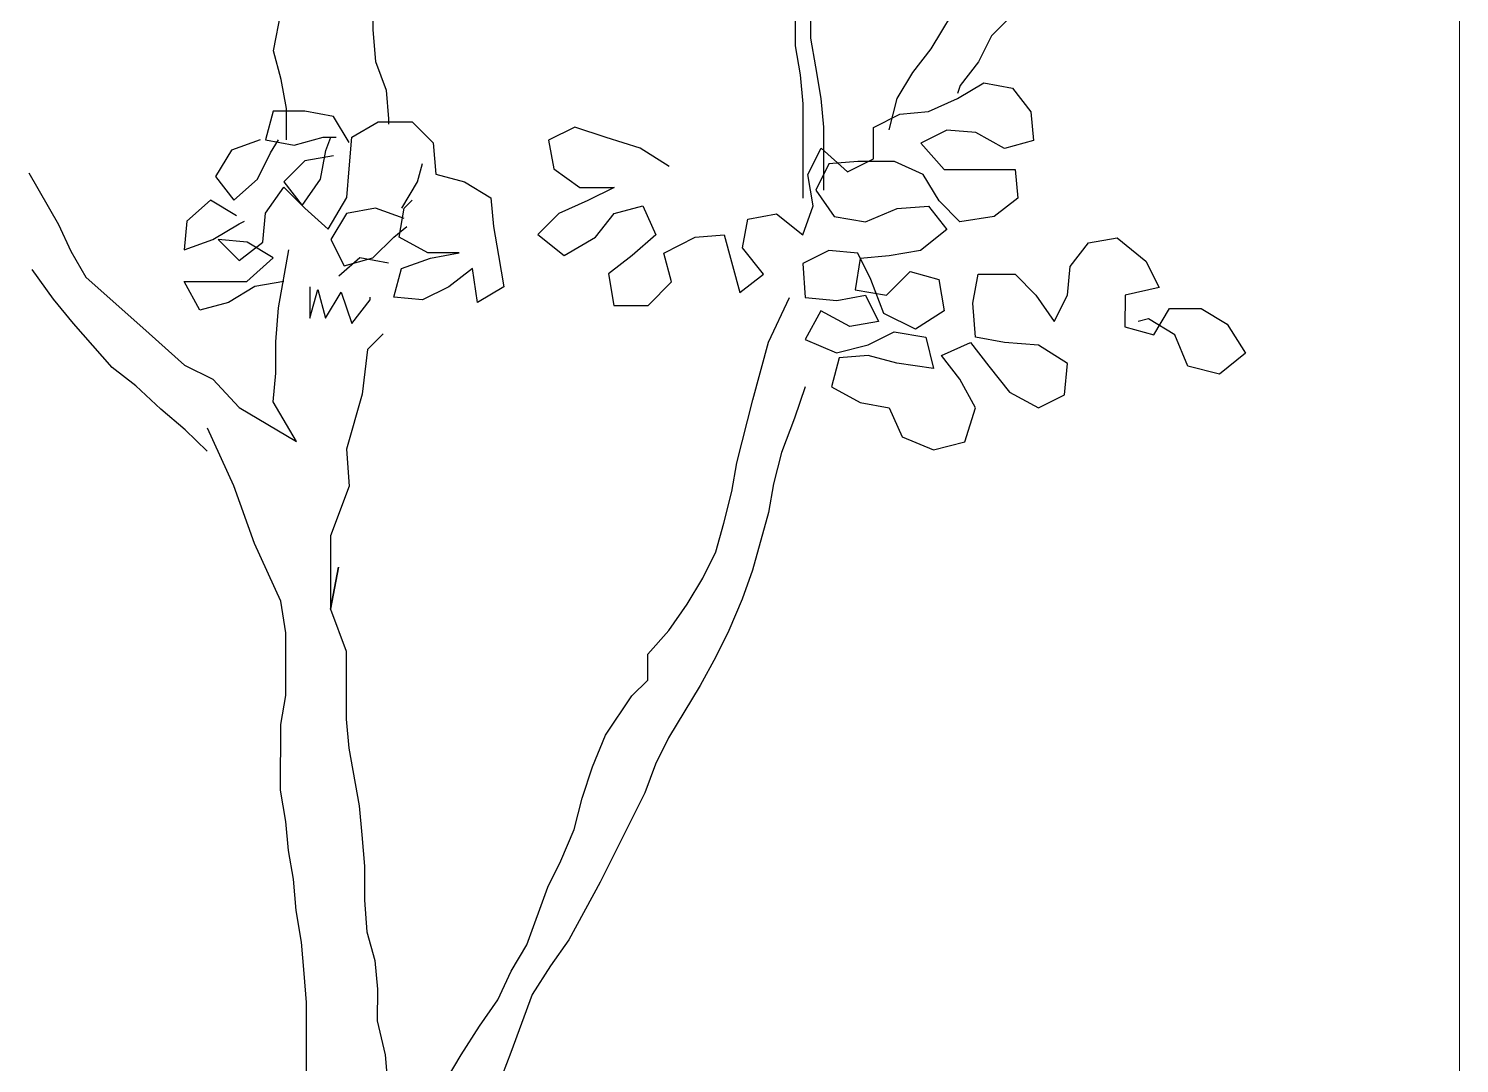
# Model space of a CAD drawing. Header units: millimetres. Extents: x 684983 to 685377, y 990360 to 990509.
# Drawn here: x 685182.28 to 685183.977, y 990428.49 to 990429.718 of the extents above; entities that cross this region are included whole.
import ezdxf

# ---------------------------------------------------------------- set-up
doc = ezdxf.new("R2010")
doc.units = ezdxf.units.MM
doc.layers.add('ANJILI', color=7, linetype='Continuous')
doc.layers.add('grid', color=8, linetype='Continuous', lineweight=9)

# ---------------------------------------------------------------- blocks, each defined once
blk = doc.blocks.new('seee')
at = {"color": 84}
for p, q in [((11596.4, -2978.03, 6505.24), (11596.39, -2983.42, 6505.24)), ((11632.51, -2979.19, 6505.24), (11632.51, -2984.79, 6505.24)), ((11633.86, -2984.12, 6505.24), (11633.86, -2978.74, 6505.24)), ((11644.17, -2985.03, 6505.24), (11646.87, -2980.55, 6505.24)), ((11587.87, -2985.2, 6505.24), (11588.54, -2981.84, 6505.24)), ((11651.13, -2982.12, 6505.24), (11649.34, -2983.91, 6505.24)), ((11596.39, -2983.42, 6505.24), (11596.61, -2986.11, 6505.24)), ((11634.3, -2986.59, 6505.24), (11633.86, -2984.12, 6505.24)), ((11649.34, -2983.91, 6505.24), (11648.21, -2986.15, 6505.24)), ((11588.54, -2987.67, 6505.24), (11587.87, -2985.2, 6505.24)), ((11632.51, -2984.79, 6505.24), (11632.96, -2987.26, 6505.24)), ((11642.6, -2987.05, 6505.24), (11644.17, -2985.03, 6505.24)), ((11596.61, -2986.11, 6505.24), (11597.51, -2988.58, 6505.24)), ((11634.75, -2989.28, 6505.24), (11634.3, -2986.59, 6505.24)), ((11648.21, -2986.15, 6505.24), (11646.64, -2988.17, 6505.24)), ((11588.98, -2990.14, 6505.24), (11588.54, -2987.67, 6505.24)), ((11632.96, -2987.26, 6505.24), (11633.18, -2989.73, 6505.24)), ((11641.25, -2989.29, 6505.24), (11642.6, -2987.05, 6505.24)), ((11646.41, -2989.29, 6505.24), (11648.66, -2987.95, 6505.24)), ((11648.66, -2987.95, 6505.24), (11651.13, -2988.4, 6505.24)), ((11597.51, -2988.58, 6505.24), (11597.73, -2991.04, 6505.24)), ((11646.64, -2988.17, 6505.24), (11646.41, -2988.85, 6505.24)), ((11651.13, -2988.4, 6505.24), (11652.69, -2990.42, 6505.24)), ((11587.86, -2990.36, 6505.24), (11587.19, -2992.83, 6505.24)), ((11590.55, -2990.36, 6505.24), (11587.86, -2990.36, 6505.24)), ((11588.98, -2992.83, 6505.24), (11588.98, -2990.14, 6505.24)), ((11593.02, -2990.82, 6505.24), (11590.55, -2990.36, 6505.24)), ((11633.18, -2989.73, 6505.24), (11633.17, -2997.81, 6505.24)), ((11634.97, -2991.75, 6505.24), (11634.75, -2989.28, 6505.24)), ((11640.58, -2991.98, 6505.24), (11641.25, -2989.29, 6505.24)), ((11641.48, -2990.64, 6505.24), (11643.95, -2990.41, 6505.24)), ((11643.95, -2990.41, 6505.24), (11646.41, -2989.29, 6505.24)), ((11652.69, -2990.42, 6505.24), (11652.92, -2992.89, 6505.24)), ((11594.36, -2993.06, 6505.24), (11593.02, -2990.82, 6505.24)), ((11594.59, -2992.61, 6505.24), (11596.83, -2991.27, 6505.24)), ((11596.83, -2991.27, 6505.24), (11599.75, -2991.27, 6505.24)), ((11597.73, -2991.04, 6505.24), (11597.73, -2991.49, 6505.24)), ((11599.75, -2991.27, 6505.24), (11601.54, -2993.07, 6505.24)), ((11639.23, -2991.76, 6505.24), (11641.48, -2990.64, 6505.24)), ((11586.74, -2992.83, 6505.24), (11584.27, -2993.72, 6505.24)), ((11587.19, -2992.83, 6505.24), (11589.65, -2993.28, 6505.24)), ((11587.63, -2993.95, 6505.24), (11588.31, -2992.83, 6505.24)), ((11589.65, -2993.28, 6505.24), (11592.12, -2992.61, 6505.24)), ((11592.12, -2992.61, 6505.24), (11593.24, -2992.61, 6505.24)), ((11592.35, -2993.73, 6505.24), (11592.79, -2992.61, 6505.24)), ((11594.36, -2995.3, 6505.24), (11594.59, -2992.61, 6505.24)), ((11613.66, -2991.73, 6505.24), (11611.41, -2992.85, 6505.24)), ((11611.41, -2992.85, 6505.24), (11611.86, -2995.32, 6505.24)), ((11616.35, -2992.63, 6505.24), (11613.66, -2991.73, 6505.24)), ((11619.27, -2993.53, 6505.24), (11616.35, -2992.63, 6505.24)), ((11634.97, -2997.14, 6505.24), (11634.97, -2991.75, 6505.24)), ((11639.23, -2994.45, 6505.24), (11639.23, -2991.76, 6505.24)), ((11645.51, -2991.99, 6505.24), (11643.27, -2993.1, 6505.24)), ((11647.98, -2992.21, 6505.24), (11645.51, -2991.99, 6505.24)), ((11650.45, -2993.56, 6505.24), (11647.98, -2992.21, 6505.24)), ((11652.92, -2992.89, 6505.24), (11650.45, -2993.56, 6505.24)), ((11584.27, -2993.72, 6505.24), (11582.92, -2995.97, 6505.24)), ((11586.51, -2996.19, 6505.24), (11587.63, -2993.95, 6505.24)), ((11591.89, -2996.2, 6505.24), (11592.35, -2993.73, 6505.24)), ((11601.54, -2993.07, 6505.24), (11601.77, -2995.76, 6505.24)), ((11621.73, -2995.1, 6505.24), (11619.27, -2993.53, 6505.24)), ((11633.62, -2995.79, 6505.24), (11634.74, -2993.55, 6505.24)), ((11634.74, -2993.55, 6505.24), (11636.99, -2995.57, 6505.24)), ((11643.27, -2993.1, 6505.24), (11645.29, -2995.35, 6505.24)), ((11590.55, -2994.63, 6505.24), (11588.75, -2996.42, 6505.24)), ((11593.02, -2994.18, 6505.24), (11590.55, -2994.63, 6505.24)), ((11594.14, -2997.77, 6505.24), (11594.36, -2995.3, 6505.24)), ((11600.19, -2996.43, 6505.24), (11600.64, -2994.86, 6505.24)), ((11611.86, -2995.32, 6505.24), (11614.1, -2996.89, 6505.24)), ((11635.42, -2994.89, 6505.24), (11634.29, -2997.13, 6505.24)), ((11637.88, -2994.67, 6505.24), (11635.42, -2994.89, 6505.24)), ((11636.99, -2995.57, 6505.24), (11639.23, -2994.45, 6505.24)), ((11641.03, -2994.67, 6505.24), (11637.88, -2994.67, 6505.24)), ((11643.49, -2995.8, 6505.24), (11641.03, -2994.67, 6505.24)), ((11645.29, -2995.35, 6505.24), (11651.34, -2995.36, 6505.24)), ((11651.34, -2995.36, 6505.24), (11651.57, -2997.82, 6505.24)), ((11566.92, -2995.64, 6505.24), (11569.47, -3000.08, 6505.24)), ((11582.92, -2995.97, 6505.24), (11584.49, -2997.99, 6505.24)), ((11584.49, -2997.99, 6505.24), (11586.51, -2996.19, 6505.24)), ((11588.75, -2996.42, 6505.24), (11590.32, -2998.44, 6505.24)), ((11590.32, -2998.44, 6505.24), (11591.89, -2996.2, 6505.24)), ((11598.85, -2998.67, 6505.24), (11600.19, -2996.43, 6505.24)), ((11601.77, -2995.76, 6505.24), (11604.23, -2996.43, 6505.24)), ((11604.23, -2996.43, 6505.24), (11606.47, -2997.78, 6505.24)), ((11634.07, -2998.48, 6505.24), (11633.62, -2995.79, 6505.24)), ((11644.84, -2998.04, 6505.24), (11643.49, -2995.8, 6505.24)), ((11587.18, -2999.11, 6505.24), (11588.75, -2996.87, 6505.24)), ((11588.75, -2996.87, 6505.24), (11590.55, -2998.66, 6505.24)), ((11592.56, -3000.46, 6505.24), (11594.14, -2997.77, 6505.24)), ((11606.47, -2997.78, 6505.24), (11606.7, -3000.25, 6505.24)), ((11614.1, -2996.89, 6505.24), (11617.02, -2996.89, 6505.24)), ((11617.02, -2996.89, 6505.24), (11614.77, -2998.01, 6505.24)), ((11634.29, -2997.13, 6505.24), (11635.86, -2999.38, 6505.24)), ((11582.47, -2997.98, 6505.24), (11580.45, -2999.78, 6505.24)), ((11584.71, -2999.33, 6505.24), (11582.47, -2997.98, 6505.24)), ((11590.55, -2998.66, 6505.24), (11592.56, -3000.46, 6505.24)), ((11596.6, -2998.67, 6505.24), (11594.13, -2999.12, 6505.24)), ((11599.07, -2999.57, 6505.24), (11596.6, -2998.67, 6505.24)), ((11598.62, -3001.14, 6505.24), (11599.07, -2998.67, 6505.24)), ((11599.07, -2998.67, 6505.24), (11599.74, -2998, 6505.24)), ((11614.77, -2998.01, 6505.24), (11612.31, -2999.13, 6505.24)), ((11617.02, -2999.14, 6505.24), (11619.49, -2998.47, 6505.24)), ((11619.49, -2998.47, 6505.24), (11620.6, -3000.94, 6505.24)), ((11633.17, -3000.95, 6505.24), (11634.07, -2998.48, 6505.24)), ((11638.55, -2999.83, 6505.24), (11641.25, -2998.71, 6505.24)), ((11641.25, -2998.71, 6505.24), (11643.94, -2998.49, 6505.24)), ((11643.94, -2998.49, 6505.24), (11645.51, -3000.51, 6505.24)), ((11646.63, -2999.84, 6505.24), (11644.84, -2998.04, 6505.24)), ((11651.57, -2997.82, 6505.24), (11649.55, -2999.39, 6505.24)), ((11569.47, -3000.08, 6505.24), (11570.53, -3002.35, 6505.24)), ((11580.45, -2999.78, 6505.24), (11580.22, -3002.24, 6505.24)), ((11582.69, -3001.35, 6505.24), (11584.94, -3000.01, 6505.24)), ((11584.94, -3000.01, 6505.24), (11585.39, -2999.78, 6505.24)), ((11586.95, -3001.58, 6505.24), (11587.18, -2999.11, 6505.24)), ((11594.13, -2999.12, 6505.24), (11592.79, -3001.36, 6505.24)), ((11598.17, -3001.14, 6505.24), (11599.29, -3000.24, 6505.24)), ((11606.7, -3000.25, 6505.24), (11607.14, -3002.72, 6505.24)), ((11612.31, -2999.13, 6505.24), (11610.51, -3000.93, 6505.24)), ((11615.44, -3001.16, 6505.24), (11617.02, -2999.14, 6505.24)), ((11628.01, -3002.06, 6505.24), (11628.46, -2999.6, 6505.24)), ((11628.46, -2999.6, 6505.24), (11630.93, -2999.15, 6505.24)), ((11630.93, -2999.15, 6505.24), (11633.17, -3000.95, 6505.24)), ((11635.86, -2999.38, 6505.24), (11638.55, -2999.83, 6505.24)), ((11649.55, -2999.39, 6505.24), (11646.63, -2999.84, 6505.24)), ((11580.22, -3002.24, 6505.24), (11582.69, -3001.35, 6505.24)), ((11585.61, -3001.58, 6505.24), (11583.14, -3001.35, 6505.24)), ((11583.14, -3001.35, 6505.24), (11584.93, -3003.15, 6505.24)), ((11592.79, -3001.36, 6505.24), (11593.91, -3003.6, 6505.24)), ((11596.37, -3002.93, 6505.24), (11598.17, -3001.14, 6505.24)), ((11601.09, -3002.49, 6505.24), (11598.62, -3001.14, 6505.24)), ((11610.51, -3000.93, 6505.24), (11612.75, -3002.72, 6505.24)), ((11612.75, -3002.72, 6505.24), (11615.44, -3001.16, 6505.24)), ((11620.6, -3000.94, 6505.24), (11618.58, -3002.73, 6505.24)), ((11621.28, -3002.51, 6505.24), (11623.97, -3001.16, 6505.24)), ((11623.97, -3001.16, 6505.24), (11626.44, -3000.94, 6505.24)), ((11626.44, -3000.94, 6505.24), (11627.78, -3005.88, 6505.24)), ((11645.51, -3000.51, 6505.24), (11643.26, -3002.3, 6505.24)), ((11657.62, -3001.64, 6505.24), (11660.09, -3001.2, 6505.24)), ((11660.09, -3001.2, 6505.24), (11662.55, -3003.22, 6505.24)), ((11570.53, -3002.35, 6505.24), (11571.8, -3004.57, 6505.24)), ((11584.93, -3003.15, 6505.24), (11586.95, -3001.58, 6505.24)), ((11587.85, -3002.92, 6505.24), (11585.61, -3001.58, 6505.24)), ((11588.29, -3007.19, 6505.24), (11589.2, -3002.25, 6505.24)), ((11603.78, -3002.49, 6505.24), (11601.09, -3002.49, 6505.24)), ((11601.31, -3002.94, 6505.24), (11603.78, -3002.49, 6505.24)), ((11607.14, -3002.72, 6505.24), (11607.59, -3005.41, 6505.24)), ((11621.95, -3004.98, 6505.24), (11621.28, -3002.51, 6505.24)), ((11629.8, -3004.31, 6505.24), (11628.01, -3002.06, 6505.24)), ((11635.41, -3002.3, 6505.24), (11633.17, -3003.42, 6505.24)), ((11637.88, -3002.52, 6505.24), (11635.41, -3002.3, 6505.24)), ((11639, -3004.77, 6505.24), (11637.88, -3002.52, 6505.24)), ((11643.26, -3002.3, 6505.24), (11640.57, -3002.75, 6505.24)), ((11656.05, -3003.66, 6505.24), (11657.62, -3001.64, 6505.24)), ((11569.05, -3006.45, 6505.24), (11567.22, -3003.91, 6505.24)), ((11585.6, -3004.94, 6505.24), (11587.85, -3002.92, 6505.24)), ((11595.25, -3002.93, 6505.24), (11593.46, -3004.5, 6505.24)), ((11593.91, -3003.6, 6505.24), (11596.37, -3002.93, 6505.24)), ((11597.72, -3003.38, 6505.24), (11595.25, -3002.93, 6505.24)), ((11598.17, -3006.3, 6505.24), (11598.84, -3003.83, 6505.24)), ((11598.84, -3003.83, 6505.24), (11601.31, -3002.94, 6505.24)), ((11604.9, -3003.84, 6505.24), (11602.88, -3005.41, 6505.24)), ((11605.34, -3006.75, 6505.24), (11604.9, -3003.84, 6505.24)), ((11618.58, -3002.73, 6505.24), (11616.56, -3004.3, 6505.24)), ((11633.17, -3003.42, 6505.24), (11633.39, -3006.33, 6505.24)), ((11638.1, -3002.97, 6505.24), (11637.65, -3005.66, 6505.24)), ((11640.57, -3002.75, 6505.24), (11638.1, -3002.97, 6505.24)), ((11655.82, -3006.13, 6505.24), (11656.05, -3003.66, 6505.24)), ((11662.55, -3003.22, 6505.24), (11663.67, -3005.46, 6505.24)), ((11571.8, -3004.57, 6505.24), (11577.24, -3009.41, 6505.24)), ((11581.56, -3007.41, 6505.24), (11580.22, -3004.94, 6505.24)), ((11580.22, -3004.94, 6505.24), (11585.6, -3004.94, 6505.24)), ((11588.75, -3004.94, 6505.24), (11586.28, -3005.39, 6505.24)), ((11616.56, -3004.3, 6505.24), (11617.01, -3006.99, 6505.24)), ((11619.93, -3006.99, 6505.24), (11621.95, -3004.98, 6505.24)), ((11627.78, -3005.88, 6505.24), (11629.8, -3004.31, 6505.24)), ((11640.12, -3007.68, 6505.24), (11639, -3004.77, 6505.24)), ((11640.34, -3006.11, 6505.24), (11642.36, -3004.1, 6505.24)), ((11642.36, -3004.1, 6505.24), (11644.83, -3004.77, 6505.24)), ((11644.83, -3004.77, 6505.24), (11645.28, -3007.46, 6505.24)), ((11647.74, -3006.79, 6505.24), (11648.2, -3004.33, 6505.24)), ((11648.2, -3004.33, 6505.24), (11651.34, -3004.33, 6505.24)), ((11651.34, -3004.33, 6505.24), (11653.13, -3006.13, 6505.24)), ((11586.28, -3005.39, 6505.24), (11584.03, -3006.74, 6505.24)), ((11590.99, -3005.4, 6505.24), (11590.99, -3008.09, 6505.24)), ((11590.99, -3008.09, 6505.24), (11591.66, -3005.62, 6505.24)), ((11591.66, -3005.62, 6505.24), (11592.33, -3008.09, 6505.24)), ((11592.33, -3008.09, 6505.24), (11593.68, -3005.85, 6505.24)), ((11593.68, -3005.85, 6505.24), (11594.57, -3008.54, 6505.24)), ((11596.15, -3006.52, 6505.24), (11596.15, -3006.3, 6505.24)), ((11600.63, -3006.53, 6505.24), (11598.17, -3006.3, 6505.24)), ((11602.88, -3005.41, 6505.24), (11600.63, -3006.53, 6505.24)), ((11607.59, -3005.41, 6505.24), (11605.34, -3006.75, 6505.24)), ((11630.24, -3010.14, 6505.24), (11632.04, -3006.33, 6505.24)), ((11633.39, -3006.33, 6505.24), (11636.08, -3006.56, 6505.24)), ((11636.08, -3006.56, 6505.24), (11638.55, -3006.11, 6505.24)), ((11637.65, -3005.66, 6505.24), (11640.34, -3006.11, 6505.24)), ((11638.55, -3006.11, 6505.24), (11639.67, -3008.36, 6505.24)), ((11653.13, -3006.13, 6505.24), (11654.7, -3008.37, 6505.24)), ((11654.7, -3008.37, 6505.24), (11655.82, -3006.13, 6505.24)), ((11660.76, -3006.13, 6505.24), (11660.75, -3008.82, 6505.24)), ((11663.67, -3005.46, 6505.24), (11660.76, -3006.13, 6505.24)), ((11570.76, -3008.55, 6505.24), (11569.05, -3006.45, 6505.24)), ((11579.99, -3006.51, 6505.24), (11579.99, -3006.51, 6505.24)), ((11584.03, -3006.74, 6505.24), (11581.56, -3007.41, 6505.24)), ((11588.07, -3010.1, 6505.24), (11588.29, -3007.19, 6505.24)), ((11594.57, -3008.54, 6505.24), (11596.15, -3006.52, 6505.24)), ((11617.01, -3006.99, 6505.24), (11619.93, -3006.99, 6505.24)), ((11634.73, -3007.45, 6505.24), (11633.38, -3009.92, 6505.24)), ((11637.2, -3008.8, 6505.24), (11634.73, -3007.45, 6505.24)), ((11645.28, -3007.46, 6505.24), (11642.81, -3009.03, 6505.24)), ((11647.97, -3009.71, 6505.24), (11647.74, -3006.79, 6505.24)), ((11663.22, -3009.5, 6505.24), (11664.57, -3007.26, 6505.24)), ((11664.57, -3007.26, 6505.24), (11667.26, -3007.26, 6505.24)), ((11667.26, -3007.26, 6505.24), (11669.5, -3008.61, 6505.24)), ((11574.06, -3012.32, 6505.24), (11570.76, -3008.55, 6505.24)), ((11639.67, -3008.36, 6505.24), (11637.2, -3008.8, 6505.24)), ((11642.81, -3009.03, 6505.24), (11640.12, -3007.68, 6505.24)), ((11660.75, -3008.82, 6505.24), (11663.22, -3009.5, 6505.24)), ((11662.77, -3008.15, 6505.24), (11661.88, -3008.38, 6505.24)), ((11665.02, -3009.5, 6505.24), (11662.77, -3008.15, 6505.24)), ((11669.5, -3008.61, 6505.24), (11671.07, -3011.08, 6505.24)), ((11577.24, -3009.41, 6505.24), (11580.26, -3012.1, 6505.24)), ((11597.27, -3009.44, 6505.24), (11595.92, -3010.78, 6505.24)), ((11633.38, -3009.92, 6505.24), (11636.07, -3011.05, 6505.24)), ((11638.77, -3010.37, 6505.24), (11641.01, -3009.25, 6505.24)), ((11641.01, -3009.25, 6505.24), (11643.7, -3009.71, 6505.24)), ((11643.7, -3009.71, 6505.24), (11644.37, -3012.4, 6505.24)), ((11650.43, -3010.16, 6505.24), (11647.97, -3009.71, 6505.24)), ((11666.13, -3012.19, 6505.24), (11665.02, -3009.5, 6505.24)), ((11588.07, -3012.8, 6505.24), (11588.07, -3010.1, 6505.24)), ((11595.92, -3010.78, 6505.24), (11595.47, -3014.6, 6505.24)), ((11628.89, -3015.08, 6505.24), (11630.24, -3010.14, 6505.24)), ((11636.07, -3011.05, 6505.24), (11638.77, -3010.37, 6505.24)), ((11638.77, -3011.27, 6505.24), (11636.3, -3011.49, 6505.24)), ((11641.23, -3011.95, 6505.24), (11638.77, -3011.27, 6505.24)), ((11645.05, -3011.28, 6505.24), (11647.52, -3010.16, 6505.24)), ((11646.62, -3013.3, 6505.24), (11645.05, -3011.28, 6505.24)), ((11647.52, -3010.16, 6505.24), (11649.09, -3012.18, 6505.24)), ((11653.35, -3010.39, 6505.24), (11650.43, -3010.16, 6505.24)), ((11655.82, -3011.96, 6505.24), (11653.35, -3010.39, 6505.24)), ((11671.07, -3011.08, 6505.24), (11668.83, -3012.87, 6505.24)), ((11576.09, -3013.88, 6505.24), (11574.06, -3012.32, 6505.24)), ((11580.26, -3012.1, 6505.24), (11582.67, -3013.32, 6505.24)), ((11636.3, -3011.49, 6505.24), (11635.62, -3013.96, 6505.24)), ((11644.37, -3012.4, 6505.24), (11641.23, -3011.95, 6505.24)), ((11649.09, -3012.18, 6505.24), (11650.88, -3014.42, 6505.24)), ((11655.59, -3014.65, 6505.24), (11655.82, -3011.96, 6505.24)), ((11668.83, -3012.87, 6505.24), (11666.13, -3012.19, 6505.24)), ((11582.67, -3013.32, 6505.24), (11584.93, -3015.74, 6505.24)), ((11587.84, -3015.26, 6505.24), (11588.07, -3012.8, 6505.24)), ((11647.96, -3015.77, 6505.24), (11646.62, -3013.3, 6505.24)), ((11578.24, -3015.87, 6505.24), (11576.09, -3013.88, 6505.24)), ((11595.47, -3014.6, 6505.24), (11594.12, -3019.31, 6505.24)), ((11633.38, -3013.96, 6505.24), (11632.48, -3016.65, 6505.24)), ((11635.62, -3013.96, 6505.24), (11638.09, -3015.31, 6505.24)), ((11650.88, -3014.42, 6505.24), (11653.34, -3015.77, 6505.24)), ((11653.34, -3015.77, 6505.24), (11655.59, -3014.65, 6505.24)), ((11580.32, -3017.64, 6505.24), (11578.24, -3015.87, 6505.24)), ((11584.93, -3015.74, 6505.24), (11589.85, -3018.63, 6505.24)), ((11589.85, -3018.63, 6505.24), (11587.84, -3015.26, 6505.24)), ((11627.54, -3020.46, 6505.24), (11628.89, -3015.08, 6505.24)), ((11638.09, -3015.31, 6505.24), (11640.56, -3015.76, 6505.24)), ((11640.56, -3015.76, 6505.24), (11641.68, -3018.23, 6505.24)), ((11647.06, -3018.68, 6505.24), (11647.96, -3015.77, 6505.24)), ((11632.48, -3016.65, 6505.24), (11631.36, -3019.57, 6505.24)), ((11582.19, -3019.47, 6505.24), (11580.32, -3017.64, 6505.24)), ((11584.47, -3022.44, 6505.24), (11582.23, -3017.5, 6505.24)), ((11641.68, -3018.23, 6505.24), (11644.37, -3019.35, 6505.24)), ((11594.12, -3019.31, 6505.24), (11594.34, -3022.45, 6505.24)), ((11631.36, -3019.57, 6505.24), (11630.68, -3022.26, 6505.24)), ((11644.37, -3019.35, 6505.24), (11647.06, -3018.68, 6505.24)), ((11627.09, -3022.93, 6505.24), (11627.54, -3020.46, 6505.24)), ((11630.68, -3022.26, 6505.24), (11630.23, -3024.72, 6505.24)), ((11586.26, -3027.38, 6505.24), (11584.47, -3022.44, 6505.24)), ((11594.34, -3022.45, 6505.24), (11592.76, -3026.71, 6505.24)), ((11626.41, -3025.62, 6505.24), (11627.09, -3022.93, 6505.24)), ((11630.23, -3024.72, 6505.24), (11628.88, -3029.66, 6505.24)), ((11625.74, -3028.09, 6505.24), (11626.41, -3025.62, 6505.24)), ((11592.76, -3026.71, 6505.24), (11592.76, -3032.99, 6505.24)), ((11588.5, -3032.31, 6505.24), (11586.26, -3027.38, 6505.24)), ((11624.62, -3030.33, 6505.24), (11625.74, -3028.09, 6505.24)), ((11592.76, -3032.99, 6505.24), (11593.43, -3029.4, 6505.24)), ((11593.43, -3029.4, 6505.24), (11592.76, -3032.99, 6505.24)), ((11628.88, -3029.66, 6505.24), (11627.98, -3032.13, 6505.24)), ((11623.27, -3032.57, 6505.24), (11624.62, -3030.33, 6505.24)), ((11588.94, -3035.01, 6505.24), (11588.5, -3032.31, 6505.24)), ((11592.76, -3032.99, 6505.24), (11594.1, -3036.58, 6505.24)), ((11621.7, -3034.81, 6505.24), (11623.27, -3032.57, 6505.24)), ((11627.98, -3032.13, 6505.24), (11626.86, -3034.82, 6505.24)), ((11588.94, -3040.39, 6505.24), (11588.94, -3035.01, 6505.24)), ((11619.9, -3036.83, 6505.24), (11621.7, -3034.81, 6505.24)), ((11626.86, -3034.82, 6505.24), (11625.73, -3037.06, 6505.24)), ((11594.1, -3036.58, 6505.24), (11594.1, -3042.41, 6505.24)), ((11619.9, -3039.07, 6505.24), (11619.9, -3036.83, 6505.24)), ((11625.73, -3037.06, 6505.24), (11624.38, -3039.53, 6505.24)), ((11618.55, -3040.42, 6505.24), (11619.9, -3039.07, 6505.24)), ((11588.49, -3042.86, 6505.24), (11588.94, -3040.39, 6505.24)), ((11616.3, -3043.78, 6505.24), (11618.55, -3040.42, 6505.24)), ((11624.38, -3039.53, 6505.24), (11621.69, -3044.01, 6505.24)), ((11588.48, -3048.47, 6505.24), (11588.49, -3042.86, 6505.24)), ((11594.1, -3042.41, 6505.24), (11594.32, -3044.88, 6505.24)), ((11615.18, -3046.47, 6505.24), (11616.3, -3043.78, 6505.24)), ((11621.69, -3044.01, 6505.24), (11620.56, -3046.25, 6505.24)), ((11594.32, -3044.88, 6505.24), (11595.21, -3049.82, 6505.24)), ((11614.28, -3049.16, 6505.24), (11615.18, -3046.47, 6505.24)), ((11620.56, -3046.25, 6505.24), (11619.66, -3048.72, 6505.24)), ((11588.93, -3051.16, 6505.24), (11588.48, -3048.47, 6505.24)), ((11613.6, -3051.85, 6505.24), (11614.28, -3049.16, 6505.24)), ((11619.66, -3048.72, 6505.24), (11615.84, -3056.34, 6505.24)), ((11595.21, -3049.82, 6505.24), (11595.43, -3052.29, 6505.24)), ((11589.15, -3053.63, 6505.24), (11588.93, -3051.16, 6505.24)), ((11595.43, -3052.29, 6505.24), (11595.65, -3054.98, 6505.24)), ((11612.48, -3054.54, 6505.24), (11613.6, -3051.85, 6505.24)), ((11589.6, -3056.09, 6505.24), (11589.15, -3053.63, 6505.24)), ((11595.65, -3054.98, 6505.24), (11595.65, -3057.89, 6505.24)), ((11611.36, -3056.79, 6505.24), (11612.48, -3054.54, 6505.24)), ((11589.82, -3058.79, 6505.24), (11589.6, -3056.09, 6505.24)), ((11615.84, -3056.34, 6505.24), (11613.15, -3061.28, 6505.24)), ((11609.56, -3061.72, 6505.24), (11611.36, -3056.79, 6505.24)), ((11590.26, -3061.48, 6505.24), (11589.82, -3058.79, 6505.24)), ((11595.65, -3057.89, 6505.24), (11595.87, -3060.59, 6505.24)), ((11590.49, -3064.17, 6505.24), (11590.26, -3061.48, 6505.24)), ((11595.87, -3060.59, 6505.24), (11596.54, -3063.05, 6505.24)), ((11613.15, -3061.28, 6505.24), (11611.57, -3063.52, 6505.24)), ((11608.21, -3063.96, 6505.24), (11609.56, -3061.72, 6505.24)), ((11596.54, -3063.05, 6505.24), (11596.77, -3065.52, 6505.24)), ((11611.57, -3063.52, 6505.24), (11610, -3065.98, 6505.24)), ((11590.71, -3066.64, 6505.24), (11590.49, -3064.17, 6505.24)), ((11607.08, -3066.43, 6505.24), (11608.21, -3063.96, 6505.24)), ((11596.77, -3065.52, 6505.24), (11596.76, -3068.21, 6505.24)), ((11610, -3065.98, 6505.24), (11608.2, -3070.92, 6505.24)), ((11590.69, -3083.24, 6505.24), (11590.71, -3066.64, 6505.24)), ((11605.51, -3068.67, 6505.24), (11607.08, -3066.43, 6505.24)), ((11596.76, -3068.21, 6505.24), (11597.43, -3071.13, 6505.24)), ((11603.94, -3071.14, 6505.24), (11605.51, -3068.67, 6505.24)), ((11597.43, -3071.13, 6505.24), (11597.66, -3073.82, 6505.24)), ((11602.59, -3073.38, 6505.24), (11603.94, -3071.14, 6505.24)), ((11608.2, -3070.92, 6505.24), (11607.08, -3073.83, 6505.24))]:
    blk.add_line(p, q, dxfattribs=at)

msp = doc.modelspace()

# ---------------------------------------------------------------- linework, layer by layer
at = {"layer": 'grid'}
msp.add_line((685183.9771, 990509.1548), (685183.9771, 990370.8996), dxfattribs=at)

# ---------------------------------------------------------------- block references
at = {"layer": 'ANJILI', "xscale": 0.01386104931414437, "yscale": 0.01386104931414437, "zscale": 0.01386104931414437}
msp.add_blockref('seee', (685021.9501, 990471.0693, 98.419), dxfattribs=at)

doc.saveas('drawing.dxf')
